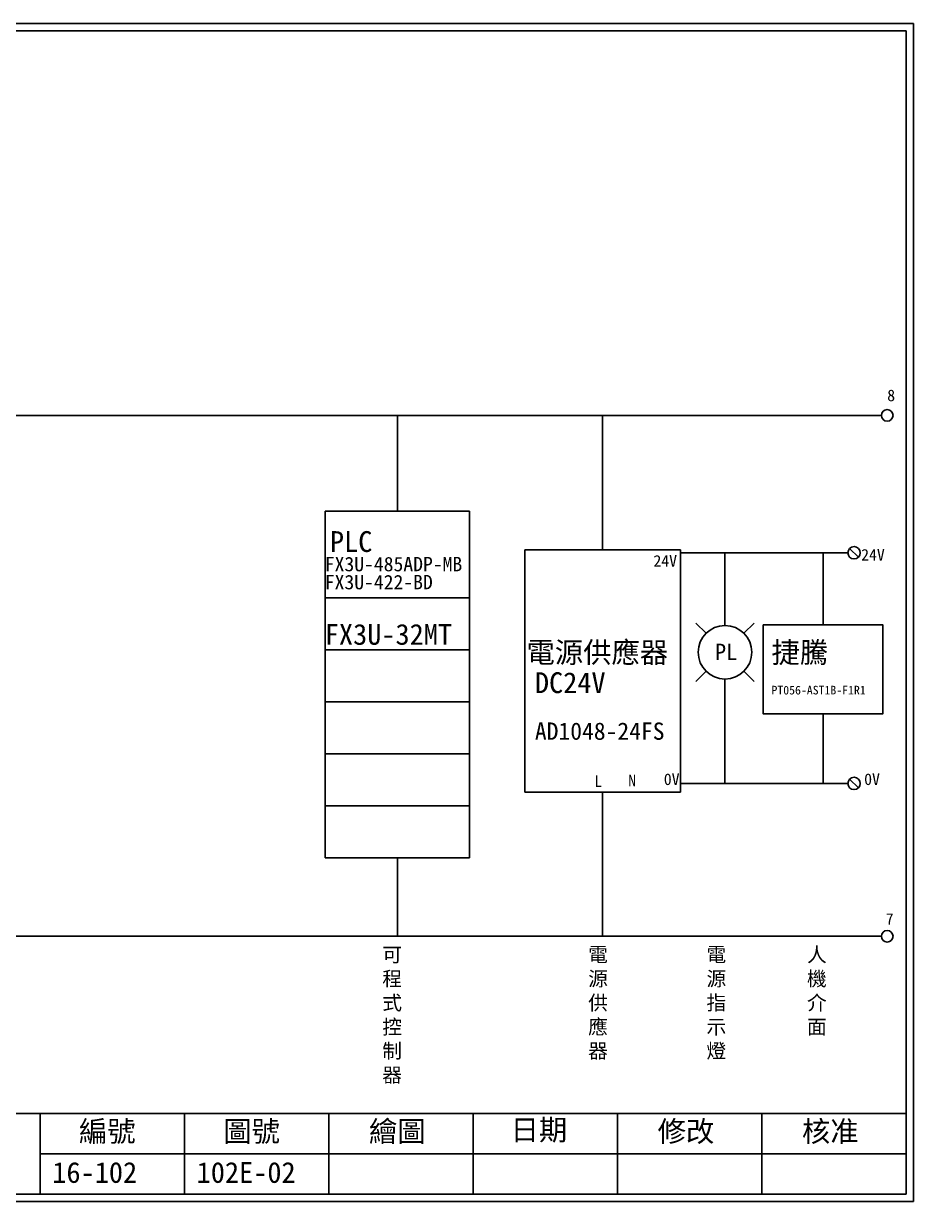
# Model space of a CAD drawing. Extents: x 10 to 297, y 3 to 207.
# Drawn here: x 142.9 to 297, y 3 to 207 of the extents above; entities that cross this region are included whole.
import ezdxf
from ezdxf.enums import TextEntityAlignment as Align

# ---------------------------------------------------------------- set-up
doc = ezdxf.new("R2010")
doc.units = 0
doc.layers.get('0').update_dxf_attribs({"linetype": 'CONTINUOUS'})
for name, color, linetype in [('7', 7, 'CONTINUOUS'), ('圖框層', 7, 'CONTINUOUS'), ('標尺寸層', 3, 'CONTINUOUS')]:
    doc.layers.add(name, color=color, linetype=linetype)
doc.styles.add('CNS', font='romanc.shx', dxfattribs={"bigfont": 'chineset.shx'})
doc.styles.add('STSL', font='kaiu.ttf')

msp = doc.modelspace()

# ---------------------------------------------------------------- linework, layer by layer
for p, q in [((19.23, 139.12), (291.46, 139.12)), ((195.12, 122.51), (220.12, 122.51)), ((195.12, 107.51), (195.12, 122.51)), ((220.12, 122.51), (220.12, 107.51)), ((256.67, 115.86), (229.67, 115.86)), ((229.67, 115.86), (229.67, 73.86)), ((256.67, 73.86), (256.67, 115.86)), ((285.64, 115.32), (256.67, 115.32)), ((264.36, 106.65), (264.36, 115.32)), ((220.12, 107.51), (195.12, 107.51)), ((195.12, 107.51), (195.12, 98.51)), ((220.12, 98.51), (220.12, 107.51)), ((264.36, 102.74), (264.36, 106.65)), ((261.08, 101.38), (259.31, 103.15)), ((267.64, 101.38), (269.41, 103.15)), ((195.12, 98.51), (220.12, 98.51)), ((195.12, 98.51), (195.12, 89.51)), ((220.12, 89.51), (220.12, 98.51)), ((261.08, 94.82), (259.31, 93.05)), ((267.64, 94.82), (269.41, 93.05)), ((264.36, 93.46), (264.36, 89.51)), ((195.12, 89.51), (220.12, 89.51)), ((195.12, 89.51), (195.12, 80.51)), ((220.12, 80.51), (220.12, 89.51)), ((264.36, 89.51), (264.36, 75.38)), ((195.12, 80.51), (220.12, 80.51)), ((195.12, 80.51), (195.12, 71.51)), ((220.12, 71.51), (220.12, 80.51)), ((229.67, 73.86), (256.67, 73.86)), ((285.64, 75.38), (256.67, 75.38)), ((195.12, 71.51), (220.12, 71.51)), ((195.12, 71.51), (195.12, 62.51)), ((220.12, 62.51), (220.12, 71.51)), ((195.12, 62.51), (220.12, 62.51)), ((19.23, 48.91), (291.46, 48.91))]:
    msp.add_line(p, q)
msp.add_circle((264.36, 98.1), 4.64)
at = {"layer": '7'}
for centre in [(286.71, 115.32), (286.71, 75.38)]:
    msp.add_circle(centre, 1.07, dxfattribs=at)
at = {"layer": '圖框層', "color": 7}
for p, q in [((297, 206.97), (10, 206.97)), ((297, 3), (297, 206.97)), ((295.75, 205.72), (11.25, 205.72)), ((295.75, 4.25), (295.75, 205.72)), ((11.25, 18.25), (295.75, 18.25)), ((145.75, 4.25), (145.75, 18.25)), ((170.75, 4.25), (170.75, 18.25)), ((195.75, 4.25), (195.75, 18.25)), ((220.75, 4.25), (220.75, 18.25)), ((245.75, 4.25), (245.75, 18.25)), ((270.75, 4.25), (270.75, 18.25)), ((145.75, 11.25), (295.75, 11.25)), ((11.25, 4.25), (295.75, 4.25)), ((10, 3), (297, 3))]:
    msp.add_line(p, q, dxfattribs=at)
at = {"layer": '標尺寸層', "color": 7}
for p, q in [((207.62, 122.51), (207.62, 139.12)), ((243.17, 115.86), (243.17, 139.12)), ((281.34, 102.85), (281.34, 115.32)), ((285.95, 116.08), (287.47, 114.56)), ((281.34, 87.41), (281.34, 75.38)), ((285.95, 76.13), (287.47, 74.62)), ((243.17, 73.86), (243.17, 48.91)), ((207.62, 62.51), (207.62, 48.91))]:
    msp.add_line(p, q, dxfattribs=at)
msp.add_lwpolyline([(270.99, 102.85), (291.69, 102.85), (291.69, 87.41), (270.99, 87.41)], close=True, dxfattribs=at)
for centre in [(292.46, 139.12), (292.46, 48.91)]:
    msp.add_circle(centre, 1, dxfattribs=at)

# ---------------------------------------------------------------- texts
at = {"color": 7}
msp.add_text('PL', height=2.856, dxfattribs=at).set_placement((264.56, 98.16), align=Align.MIDDLE_CENTER)
at = {"layer": '圖框層', "color": 4, "style": 'STSL'}
for s, height, p in [('8', 2, (292.46, 141.58)), ('PLC', 3.6, (195.94, 115.47)), ('FX3U-485ADP-MB', 2.5, (195.05, 112.12)), ('24V', 2, (251.97, 112.92)), ('24V', 2, (287.95, 113.98)), ('FX3U-422-BD', 2.5, (195.05, 109)), ('FX3U-32MT', 3.6, (195.05, 99.4)), ('電源供應器', 3.6, (229.98, 96.28)), ('捷騰', 3.6, (272.41, 96.28)), ('DC24V', 3.6, (231.44, 91.03)), ('PT056-AST1B-F1R1', 1.5, (272.41, 90.79)), ('AD1048-24FS', 3, (231.44, 82.94)), ('L', 2, (241.73, 74.76)), ('N', 2, (247.6, 74.91)), ('0V', 2, (253.77, 75.11)), ('0V', 2, (288.47, 75.11)), ('7', 2, (292.2, 50.91)), ('編號', 3.6, (152.47, 13.34)), ('圖號', 3.6, (177.47, 13.34)), ('繪圖', 3.6, (202.69, 13.34)), ('日期', 3.6, (227.22, 13.59)), ('修改', 3.6, (252.69, 13.34)), ('核准', 3.6, (277.69, 13.34)), ('16-102', 3.6, (147.86, 6.22)), ('102E-02', 3.6, (172.86, 6.22))]:
    msp.add_text(s, height=height, dxfattribs=at).set_placement(p)
at = {"layer": '標尺寸層', "color": 7, "char_height": 2.5, "width": 5.4243, "attachment_point": 1, "style": 'CNS'}
for s, insert in [('{\\fDFKai-SB|b0|i0|c136|p65;可程式控制器}', (205.01, 46.99)), ('{\\fDFKai-SB|b0|i0|c136|p65;電源供應器}', (240.67, 46.99)), ('{\\fDFKai-SB|b0|i0|c136|p65;電源指示燈}', (261.16, 46.99)), ('{\\fDFKai-SB|b0|i0|c136|p65;人機介面}', (278.57, 46.99))]:
    msp.add_mtext(s, dxfattribs=dict(at, insert=insert))

doc.saveas('drawing.dxf')
